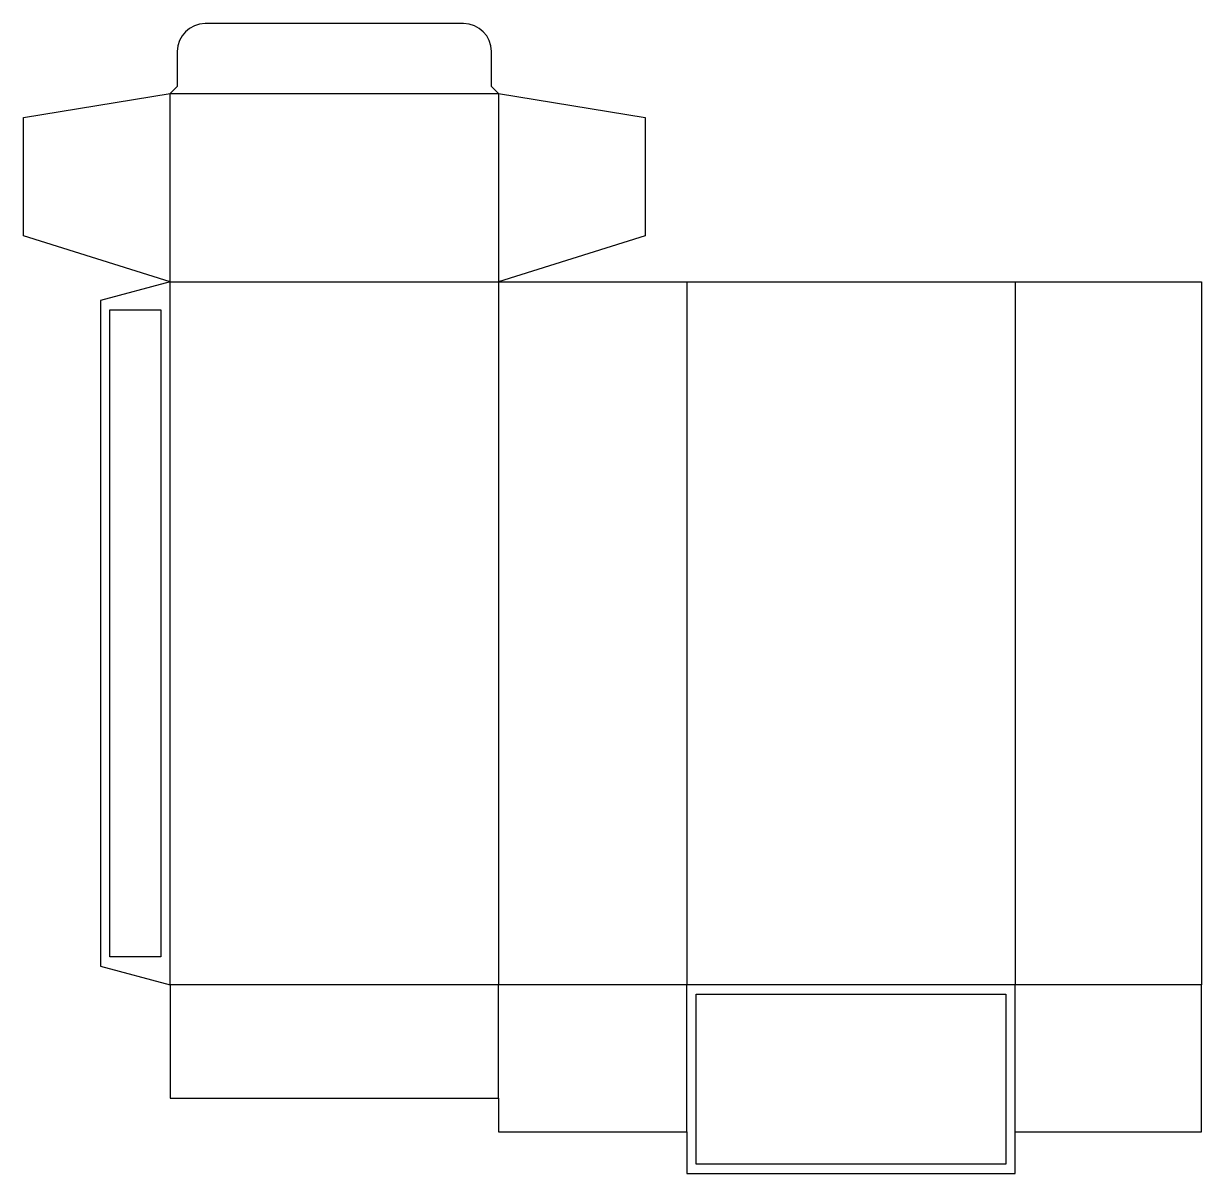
# Model space of a CAD drawing. Header units: millimetres. Extents: x 0 to 253, y 0 to 247.
import ezdxf

# ---------------------------------------------------------------- set-up
doc = ezdxf.new("R2010")
doc.units = ezdxf.units.MM
for name, color, linetype in [('CREASE', 5, 'CONTINUOUS'), ('CUT', 1, 'CONTINUOUS'), ('GLUE', 2, 'CONTINUOUS')]:
    doc.layers.add(name, color=color, linetype=linetype)

msp = doc.modelspace()

# ---------------------------------------------------------------- linework, layer by layer
at = {"layer": 'CREASE'}
for p, q in [((31.5, 191.35), (31.5, 231.8)), ((31.5, 231.8), (101.95, 231.8)), ((101.95, 231.8), (101.95, 191.35)), ((31.5, 40.45), (31.5, 191.35)), ((31.5, 191.35), (101.95, 191.35)), ((101.95, 191.35), (101.95, 40.45)), ((142.4, 191.35), (142.4, 40.45)), ((212.85, 191.35), (212.85, 40.45)), ((101.95, 40.45), (31.5, 40.45)), ((142.4, 40.45), (101.95, 40.45)), ((212.85, 40.45), (142.4, 40.45)), ((252.85, 40.45), (212.85, 40.45))]:
    msp.add_line(p, q, dxfattribs=at)
at = {"layer": 'CUT'}
for p, q in [((94.45, 246.8), (39, 246.8)), ((33, 240.8), (33, 233.3)), ((100.45, 233.3), (100.45, 240.8)), ((33, 233.3), (31.5, 231.8)), ((101.95, 231.8), (100.45, 233.3)), ((0, 226.625), (31.5, 231.8)), ((101.95, 231.8), (133.45, 226.625)), ((0, 201.25), (0, 226.625)), ((133.45, 226.625), (133.45, 201.25)), ((31.5, 191.35), (0, 201.25)), ((133.45, 201.25), (101.95, 191.35)), ((31.5, 191.35), (16.5, 187.331)), ((101.95, 191.35), (142.4, 191.35)), ((142.4, 191.35), (212.85, 191.35)), ((212.85, 191.35), (252.85, 191.35)), ((252.85, 191.35), (252.85, 40.45)), ((16.5, 187.331), (16.5, 44.469)), ((16.5, 44.469), (31.5, 40.45)), ((31.5, 40.45), (31.5, 16.18)), ((101.95, 16.18), (101.95, 40.45)), ((142.4, 8.95), (142.4, 40.45)), ((212.85, 8.95), (212.85, 40.45)), ((252.85, 8.95), (252.85, 40.45)), ((31.5, 16.18), (101.95, 16.18)), ((101.95, 16.18), (101.95, 8.95)), ((101.95, 8.95), (142.4, 8.95)), ((142.4, 8.95), (142.4, 0)), ((212.85, 0), (212.85, 8.95)), ((212.85, 8.95), (252.85, 8.95)), ((142.4, 0), (212.85, 0))]:
    msp.add_line(p, q, dxfattribs=at)
for centre, start, end in [((39, 240.8), 90, 180), ((94.45, 240.8), 0, 90)]:
    msp.add_arc(centre, 6, start, end, dxfattribs=at)
at = {"layer": 'GLUE'}
for p, q in [((18.5, 185.331), (29.5, 185.331)), ((18.5, 46.469), (18.5, 185.331)), ((29.5, 185.331), (29.5, 46.469)), ((29.5, 46.469), (18.5, 46.469)), ((144.4, 38.45), (210.85, 38.45)), ((144.4, 2), (144.4, 38.45)), ((210.85, 38.45), (210.85, 2)), ((210.85, 2), (144.4, 2))]:
    msp.add_line(p, q, dxfattribs=at)

doc.saveas('drawing.dxf')
